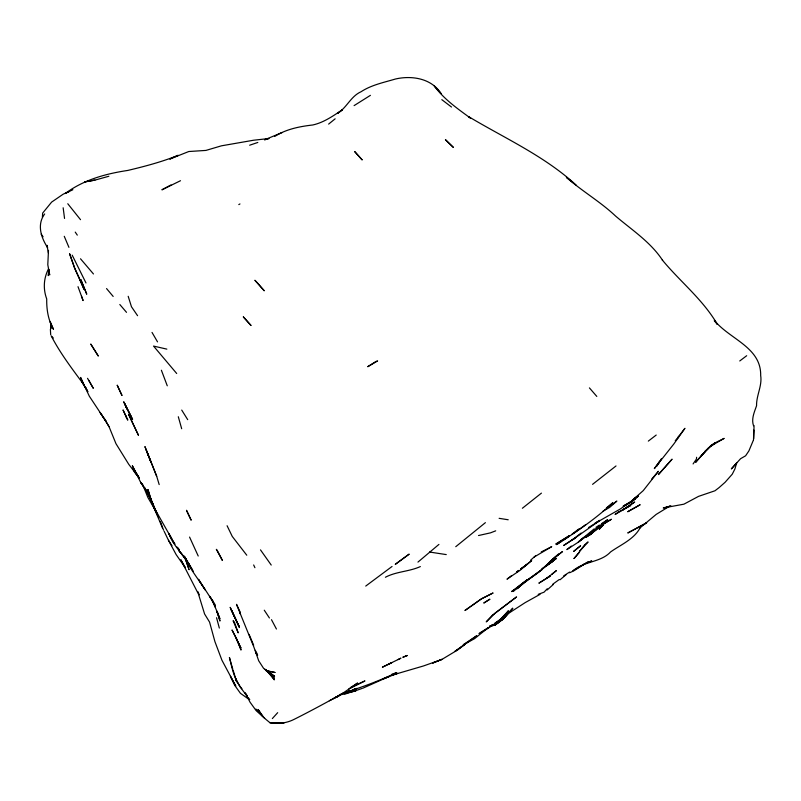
<?xml version="1.0" encoding="UTF-8"?>
<svg xmlns="http://www.w3.org/2000/svg" width="801" height="801" viewBox="0 0 801 801"><rect width="100%" height="100%" fill="white"/><g stroke="black" fill="none" stroke-linecap="round" stroke-linejoin="round"><path stroke-width="1.2" d="M753.501 439.729L753.871 430.057M753.661 438.698L754.061 425.631M48.471 250.383L47.8 264.781L49.692 274.953L48.721 269.867L48.28 275.604L49.302 269.907M42.403 217.111L42.653 213.106L51.624 202.102L63.169 194.192L72.871 189.737M50.753 328.71L51.084 325.206L51.264 326.488L50.253 321.742L53.467 329.291C48.15 319.979 46.528 309.506 46.718 298.973C43.024 288.991 43.604 278.287 48.531 268.806M753.361 440.23L748.905 450.893L745.591 455.799L740.575 458.703L731.343 468.925L736.74 462.808L734.887 469.016L732.234 474.222L725.085 482.292L719.118 487.579L714.973 490.773L698.552 496.37L683.884 504.189L663.268 507.974L667.553 506.743M51.664 325.997L50.393 329.481L50.703 334.868M44.666 213.967C36.696 224.62 41.111 237.617 47.609 247.659L47.079 245.436M640.119 527.759C634.212 539.183 620.745 544.74 610.612 551.919C600.72 562.542 584.55 560.99 573.546 570.402M693.085 463.939L696.419 459.083L696.62 457.281M659.273 461.736L654.337 468.635L673.821 443.994L684.925 428.315L677.506 438.047M272.35 718.567L277.677 712.67M677.536 438.067L679.078 436.175L675.263 440.72M701.245 455.729L695.638 462.317L708.585 447.939L701.245 455.729L705.2 451.574M342.267 109.867L337.782 113.221C346.903 107.484 350.898 96.22 361.051 91.745C371.444 84.936 383.719 82.513 395.434 79.019C411.734 75.254 431.569 78.338 441.071 93.597L434.282 85.987C444.205 99.474 457.691 108.776 470.928 118.478M651.644 479.168L658.412 471.308L643.253 490.613L632.209 500.425L635.604 497.261M540.024 594.362L525.176 602.612L507.864 613.816L502.037 620.084L495.058 625.01L489.511 626.662M502.037 620.084L507.864 613.816M547.263 588.755L544.029 592.189L538.192 594.372M551.679 559.989L545.07 566.497L558.547 554.062L551.679 559.989L562.532 551.549L555.223 557.206M527.218 579.664L517.346 588.625L527.218 579.664L511.629 591.569L519.579 586.392L556.455 558.387L545.481 566.337L553.01 561.181L547.924 564.595M593.181 531.874L589.446 535.208L603.714 523.824L601.962 524.975L611.383 519.258L602.392 524.675M530.592 560.199L535.739 555.624M547.143 589.967L553.291 584.49M417.962 562.092L438.928 544.41M559.258 579.513L552.67 584.299M594.222 528.82L578.352 541.937L585.561 536.43L580.735 539.574M523.293 582.818L541.937 569.591C532.775 577.561 521.561 582.707 513.071 591.538L520.119 585.531M715.153 442.793L705.08 451.323L711.118 445.356L715.153 442.793L710.727 446.147L724.174 438.377L716.154 442.302M560.039 579.784L566.277 574.557M592.57 484.345L616.019 465.952M578.823 528.96L572.004 534.187M639.358 528.46L656.159 514.422L669.956 505.972M455.749 546.703L485.396 522.653M328.63 124.095L335.138 118.828M541.426 493.126L522.382 508.255M606.387 507.914L612.775 502.778C595.804 518.788 576.159 532.024 556.545 544.61L561.751 541.186M550.097 575.659L546.492 578.542L556.405 570.612L551.899 574.217M595.974 529.371L599.659 526.427M365.727 586.082L392.039 566.477M571.303 546.082L566.858 549.596L579.193 541.616L607.699 519.639L601.481 523.724M511.398 575.769L507.464 578.823L519.919 570.432L531.684 560.6L521.221 568.73M581.105 533.065L571.754 540.335L599.068 521.01L588.685 527.458M648.329 441.101L656.219 435.043M739.754 360.971L746.682 355.714M593.11 532.315L585.831 537.421L596.785 529.321M516.765 571.874L518.738 570.442M520.71 569.01L527.619 563.984L521.071 568.77M573.356 533.606L585.621 524.705M516.685 571.954L518.497 570.662M470.888 606.327L481.481 598.818L492.905 593.06L481.481 598.818L464.93 610.512L469.917 607.008M588.014 535.939L593.261 532.214M611.143 505.121L616.86 501.086L609.581 507.464L603.083 511.108M636.495 497.401L638.467 496.019L631.669 502.087L623.118 506.222L635.684 498.552L620.254 509.005L594.622 523.604L599.498 520.35M354.102 105.612L370.412 95.349M541.806 568.68L545.882 565.957M563.834 539.814L569.04 536.39M342.157 109.937C332.986 116.005 323.684 122.593 312.75 124.986C299.494 126.508 286.117 129.151 274.703 136.45M569.591 572.765L573.766 570.873L587.834 561.891M492.775 624.48L489.701 626.482L497.882 622.898L504.5 617.461L512.71 608.279L504.5 617.461L495.058 625.01L497.882 622.898L489.371 626.362M494.828 623.148L499.964 619.804L508.415 610.773C500.645 620.805 489.852 627.523 478.928 633.611M595.954 527.328L599.408 525.086M563.734 575.849L569.581 572.064M506.913 579.173L507.734 578.642M534.167 557.025L551.729 546.652L541.246 551.939M480.059 632.84L488.4 627.543L474.643 638.617L463.829 644.555M584.009 564.385L572.535 570.953M463.218 644.725L476.765 635.724L454.778 651.503L465.011 644.314L457.782 649.871L441.822 659.483L423.389 665.991L391.449 675.333L397.576 673.331L382.838 679.038L388.966 676.535L362.883 688.189M239.97 203.945L238.798 204.595M333.516 698.482L340.836 694.497C325.556 702.948 310.177 711.298 294.508 719.158C286.918 723.133 278.468 724.174 270.037 722.792L264.67 718.357L255.97 709.245L264.67 718.357M623.999 505.751L626.642 504.33M345.201 692.575L348.856 692.104L354.322 689.16M170.983 184.961L161.902 189.827L180.505 180.716M666.522 507.554L668.625 506.452L666.502 507.574M350.848 687.308L364.936 680.93L348.765 689.07L357.586 683.013L338.623 696.159L329.341 700.755M69.587 191.359L65.221 193.522C83.584 179.855 105.462 173.787 127.78 170.433C144.771 166.408 161.932 161.872 178.202 155.314L169.772 159.069L188.796 151.519L205.927 150.418L221.456 145.822L253.617 140.225L269.006 138.513L264.56 139.835M348.856 692.104L356.785 688.449M388.755 664.089L391.719 662.677L382.417 667.183L400.941 658.162L397.917 659.603M339.294 695.008L344.871 693.956L356.866 688.389M282.172 132.515L264.881 139.684M583.879 564.074L591.749 560.91L587.684 562.452M385.401 577.251C396.395 571.423 409.121 571.694 420.355 566.577M495.699 530.833L490.472 532.855L478.517 535.539M339.764 694.577L349.386 690.923L341.536 693.796M356.485 688.66L352.5 690.092C367.479 685.205 382.297 679.368 396.535 672.66L391.879 674.272M361.982 688.48L353.581 691.433L346.773 692.865M335.919 697.1L338.623 696.159L336.3 696.95M666.873 507.233L670.848 505.852M249.652 145.211L257.812 142.458M347.093 692.004L353.892 689.791M344.16 693.576L346.613 693.526L356.225 690.512L346.883 692.745M94.908 180.125L84.666 181.907L94.908 180.125L108.876 176.25M346.993 692.304L351.449 691.073M446.257 554.592L429.526 552.029M344.46 693.566L346.613 693.526M279.409 722.842L284.095 722.862L270.037 722.792M499.123 518.327L508.204 519.769M166.848 349.126L153.542 346.082L176.691 373.496M451.484 107.024L441.812 99.654M247.909 698.602L240.45 693.326L234.703 685.326L230.418 676.304L235.784 686.167L221.937 660.234L214.918 641.621L209.562 622.077L204.595 614.007L198.478 594.142L180.856 559.799L185.401 567.759M573.236 182.778L566.407 177.361C582.187 191.309 600.299 201.642 615.528 216.02C631.919 230.017 650.492 241.912 662.597 260.325L662.297 259.995C680.299 281.852 702.988 299.564 717.336 324.365L714.272 320.73M470.177 117.867L468.675 116.666C505.111 138.443 544.57 156.075 576.159 185.101M241.912 688.74C234.272 680.179 232.16 668.304 229.426 657.511L232.801 669.266M262.618 716.274L258.092 709.486L263.269 716.905L256.11 710.587L250.022 702.157L245.166 692.865L247.169 695.699M216.55 617.721L219.334 628.074M53.317 338.032L51.274 335.989C60.225 353.241 71.93 368.58 83.424 384.15L81.522 381.076L85.947 388.685M714.482 320.48C729.451 339.183 761.24 347.133 760.68 375.489C762.312 385.892 756.304 395.394 756.555 405.747C754.342 412.185 751.138 418.923 753.541 425.792M67.775 203.734L80.521 219.674M589.426 387.904L596.805 396.425M80.511 258.783L93.457 273.962M119.82 304.51L126.508 312.34M106.553 288.57L113.171 296.44M246.768 555.213L232.26 536.43L227.084 525.726M177.832 547.944L179.354 549.866M109.066 426.743L104.531 418.993L109.066 426.743L115.975 443.694L128.761 464.33L139.124 477.897L133.076 468.825L138.002 476.525L132.355 465.751L140.646 482.322L149.346 496.059M134.178 471.609L137.882 476.325M173.266 542.197L174.788 544.159L173.006 540.945M177.021 547.023L179.254 549.897M246.958 695.979L240.21 687.068L235.704 678.647L236.655 681.831L233.161 670.377M248.36 697.781L249.752 699.593M188.275 562.983L193.311 571.313M41.191 234.192L43.084 236.776M135.389 471.829L136.691 473.631M184.44 556.725L186.573 559.699M271.229 565.055L260.485 549.876M87.519 378.312L93.306 388.315L88.851 380.415M257.532 654.998L255.509 652.154L257.632 655.198M147.014 491.343L140.646 482.322L141.467 483.494M184.31 556.705L186.383 559.689M271.529 675.754L274.363 679.849L266.252 670.107L274.302 678.197L264.891 669.276L274.573 676.274L263.599 668.364L258.703 660.785L253.917 647.158L236.495 604.324L240.11 611.984M217.692 612.655L219.965 621.035L216.721 611.023L219.925 618.793L212.105 599.629L215.459 607.188C206.808 588.975 192.42 574.157 183.809 555.884L189.326 565.256L184.24 557.005L178.683 550.347L184.841 558.047L189.426 565.366M137.572 315.694L131.474 306.763L128.19 296.3M75.234 232.1L77.307 235.134M187.574 561.621L191.91 569.141M105.552 420.745L100.145 412.595L106.293 421.817L89.322 396.205L80.541 377.421L84.936 387.163M264.27 610.202L269.416 617.982M164.065 531.123L168.47 540.295L171.975 545.691M215.259 604.915L209.742 596.314L210.843 598.047M181.717 410.072L187.704 419.654M156.856 512.92L147.905 497.541L142.378 483.814M174.788 544.159L155.764 510.617L148.085 492.965L153.071 504.31L144.43 487.539L148.726 494.888M189.426 565.366C183.389 554.162 173.036 545.741 168.831 533.446L171.804 538.803M136.971 474.182L139.254 477.957M185.341 567.779L176.13 554.572L168.47 540.295M152.02 332.425L157.527 341.867M130.853 416.19L132.596 419.344L123.674 401.752L130.853 416.19L124.475 403.374L127.039 408.991L126.208 407.399M185.001 557.576L188.455 563.954L184.921 557.146M85.987 282.973L72.21 255.179M271.489 619.694L276.435 629.025M255.279 650.302L256.871 653.306M237.507 640.5L232.02 629.976L240.981 648.079L236.205 638.567M87.84 391.699L85.427 387.093L87.669 391.539M190.077 566.417L191.119 568.45M155.835 510.828L151.729 502.447L162.463 527.889M126.278 417.011L127.8 420.135L123.034 409.942L126.278 417.011L125.597 415.479M189.567 537.07L198.217 556.024M253.657 564.965L254.918 567.699M253.667 645.256L249.101 634.422M184.931 557.316L186.953 561.881L185.141 557.366M197.837 591.559L199.269 594.823M156.696 476.275L144.991 446.768L156.696 476.275L159.179 484.575M64.26 236.305L68.926 247.349M236.966 640.109L241.041 650.032L237.897 641.551M147.384 453.086L151.079 462.467L146.172 449.962M161.391 370.232L167.269 385.812M152.04 501.867L155.454 510.778L150.538 498.222M160.29 521.431L163.554 530.102M78.007 286.678L83.094 300.565L81.502 296.21M188.846 569.06L189.076 569.711L185.722 559.709L188.355 567.599M181.677 428.725L178.303 416.74M46.969 245.406L48.41 253.056M63.159 207.779L64.551 218.443M661.406 458.923L656.79 466.032L661.446 458.903M668.234 463.529L658.392 474.603L672.079 459.173L668.234 463.529M584.72 544.79L579.373 551.559L588.084 541.957L584.72 544.79M600.179 528.119L599.218 529.281L603.423 524.695L600.179 528.119M579.534 552.029L574.047 558.497L579.534 552.029M492.385 615.268L486.237 621.876L495.298 612.985L516.555 596.915L492.385 615.268M580.545 545.801L573.796 551.258L580.545 545.801M409.031 554.222L395.354 564.284L409.031 554.222M618.272 512.169L615.098 514.452L630.788 505.411L618.272 512.169M575.819 537.551L563.614 545.501L575.819 537.551M627.193 507.013L622.918 509.867L634.682 502.037L627.193 507.013M489.781 599.268L483.944 602.933L489.781 599.268M375.819 361.541L367.719 366.708L377.611 360.951L375.819 361.541M549.897 576.259L539.043 583.058L549.897 576.259M568.97 535.929L555.984 543.999L568.97 535.929M639.989 504.83L627.834 511.659L639.989 504.83M646.617 522.833L627.964 532.885L646.617 522.833M354.613 689.431L347.354 692.765L354.533 689.511M405.516 656.179L402.823 657.291L407.298 655.488L405.516 656.179M441.942 659.353L432.88 662.988L441.942 659.353M274.933 672.47L266.122 670.667L274.933 672.47M453.376 147.394L445.476 139.714L453.376 147.394M362.072 159.799L354.693 151.579L362.072 159.799M250.933 325.376L243.364 316.936L250.933 325.376M257.552 283.103L254.888 280.26L264.28 290.803L257.552 283.103M234.493 622.407L233.111 620.705L238.187 632.86L234.493 622.407M217.411 550.788L216.35 549.326L222.428 560.48L217.411 550.788M98.193 355.894L90.853 344.19L98.193 355.894M205.096 589.756L198.528 579.393L205.096 589.756M238.798 625.761L230.167 607.338L239.449 627.553L231.109 609.461L238.798 625.761M132.796 423.499L128.661 414.427L138.473 435.303L132.796 423.499M191.069 520.009L186.523 510.367L191.069 520.009M158.318 516.695L154.303 508.435L158.318 516.695M80.13 280.07L74.683 268.195L69.657 253.907L74.683 268.195L84.085 289.451L80.13 280.07M86.698 294.047L80.891 279.769L86.698 294.047M121.932 395.354L117.246 385.291L121.932 395.354M240.03 613.576L239.549 611.954L240.03 613.576M151.229 500.144L147.945 489.641L151.229 500.144"/></g></svg>
